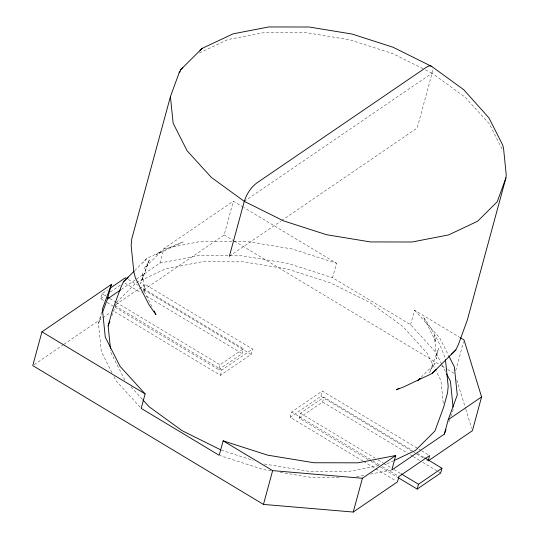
<?xml version="1.0" encoding="UTF-8"?>
<svg xmlns="http://www.w3.org/2000/svg" width="539" height="539" viewBox="0 0 539 539"><rect width="100%" height="100%" fill="white"/><g stroke="black" fill="none" stroke-linecap="round" stroke-linejoin="round"><path stroke-width="0.4" stroke-dasharray="2.69 2.02" d="M141.952 280.058L149.62 259.064L140.679 283.514L142.599 276.453L142.619 272.754L144.708 293.122M281.54 220.626L417.166 128.053L432.076 73.176L432.507 67.968M103.515 300.344L100.638 298.613L101.952 293.782L107.47 290.016M111.944 372.617L101.339 351.684L98.462 323.535L102.174 309.858M251.12 354.372L143.819 289.807L145.26 284.498L252.562 349.063L251.12 354.372L220.424 375.326L113.123 310.76M136.482 279.094L159.968 263.059L163.903 248.58L233.353 201.182L243.453 207.259M143.819 289.807L224.17 234.964L233.353 201.182M115.029 307.27L218.672 369.633L219.979 364.802L243.453 348.78L141.258 287.287M220.424 375.326L221.866 370.017L252.562 349.063M218.672 369.633L242.146 353.611L243.453 348.78M362.909 461.054L290.171 417.294L291.612 411.985L322.309 391.031L420.972 450.395M441.731 364.175L435.667 352.21L410.597 324.673L332.59 277.74L336.525 263.261L244.174 207.69M368.238 459.626L299.145 418.055L300.459 413.224L323.932 397.203L412.456 450.469M290.171 417.294L320.867 396.34L322.309 391.031M299.145 418.055L322.618 402.033L323.932 397.203M410.597 324.673L414.531 310.194L459.747 337.401M455.745 370.562L463.614 341.598M98.462 323.535L101.837 314.298M111.789 315.881L116.848 302.035L136.401 282.591L165.453 268.867L202.031 261.792L243.648 261.86L287.462 269.055L330.481 282.901L369.788 302.44L402.694 326.344L426.955 352.991L440.922 380.561L443.301 403.846M448.819 421.835L449.667 419.524M450.793 416.445L453.319 409.519M148.366 262.48L144.196 268.361L161.734 250.918L156.142 254.677L183.017 241.977L175.512 244.834L147.201 258.208L142.943 262.419M134.703 270.639L147.201 258.208M421.094 377.287L435.121 363.333L430.951 369.215L429.698 372.631L438.638 348.181L436.718 355.241L436.698 358.94L434.279 335.312L436.064 342.137L423.364 317.067C432.487 329.855 440.606 343.936 445.275 358.981M100.638 298.613L106.163 294.84M110.306 292.01L121.349 284.471M244.282 201.35L432.076 73.176L464.982 97.087L489.244 123.727L502.456 149.808M121.282 289.463L135.788 279.566M145.26 284.498L114.564 305.451L221.866 370.017M34.152 364.66L63.245 344.798M63.939 344.327L110.354 312.654M229.371 256.227L280.846 221.098M199.43 52.977L227.741 39.603L264.326 32.535L305.936 32.596L349.75 39.798L392.769 53.637L424.658 69.491M393.78 460.663L386.328 464.187L384.705 464.503M163.903 248.58L201.707 241.27L245.723 241.344L292.064 248.957L336.525 263.261M159.968 263.059L197.773 255.749L241.789 255.823L288.129 263.436L332.59 277.74M379.011 465.602L349.75 471.254L308.133 471.194L264.319 463.991M356.474 476.826L364.694 475.236M370.448 474.125L390.991 470.149M339.058 477.278L309.992 477.231L280.206 472.332M271.104 470.837L263.652 469.617L219.986 455.57M221.3 450.153L253.168 460.407M425.399 69.861L432.076 73.176M224.17 234.964L233.542 240.603M234.263 241.041L441.171 365.536M441.892 365.968L446.939 369.006M447.66 369.437L454.869 373.776M421.693 450.826L429.61 455.596M128.302 279.492L137.661 285.124M417.496 453.501L423.971 457.402M320.867 396.34L413.049 451.803M413.77 452.234L415.926 453.535M416.647 453.973L423.849 458.305M426.733 460.036L428.168 460.906M124.832 283.022L141.386 292.98M146.419 296.012L242.146 353.611M322.618 402.033L407.545 453.131M410.428 454.862L412.584 456.162M413.305 456.6L419.78 460.495M422.664 462.226L437.776 471.322M438.497 471.753L440.653 473.053M101.952 293.782L105.55 295.951M109.868 298.545L115.622 302.008M116.343 302.446L219.979 364.802M300.459 413.224L375.306 458.265M378.189 459.996L383.229 463.028M383.943 463.459L391.146 467.791M394.022 469.523L401.218 473.855M291.612 411.985L372.267 460.515M372.988 460.946L379.469 464.847M382.353 466.579L398.914 476.543M107.113 302.507L114.315 306.839M371.122 461.357L379.752 466.558M380.473 466.99L397.027 476.948M363.63 461.492L375.151 468.425M375.872 468.856L396.03 480.99M414.531 310.194L439.602 337.731L448.313 354.925M131.038 386.874L142.323 399.271M140.073 407.154L116.114 380.837L113.844 376.357M442.108 364.923L445.894 372.395M151.85 306.516L143.259 289.558L144.452 292.906M124.826 380.062L110.859 352.493L110.603 350M456.85 380.19L465.494 408.259M465.743 409.061L471.665 428.303"/><path stroke-width="0.81" d="M399.284 388.309L396.3 389.717L403.812 386.861L432.116 373.487L455.799 349.959L458.541 344.131L467.246 320.294L505.932 177.91L506.229 174.656L503.52 148.131L502.725 145.085L488.934 117.873L463.729 89.683L431.752 66.452L392.985 47.21L352.034 34.031L309.164 27.011L268.718 26.95L233.171 33.822L202.125 48.382L199.989 50.484M102.68 311.987L107.463 298.896L111.398 284.417L41.948 331.815L32.771 365.604L263.47 504.416L353.234 512.05L397.472 481.853L398.914 476.543L429.61 455.596L428.168 460.906M110.434 348.335L108.137 325.879L112.072 311.401L120.783 287.556L123.525 281.735L134.117 271.198M202.125 48.382L180.504 69.868L179.137 72.778L170.425 96.622L131.745 238.999L131.145 245.514L133.847 271.952L135.437 278.043L149.047 304.899L155.96 314.628L154.093 310.936M111.398 284.417L102.397 309.056L105.273 337.205L120.049 366.358L145.119 393.894L141.191 408.38L219.191 455.314L223.126 440.835L267.587 455.138L313.927 462.752L357.943 462.819L395.747 455.509L391.813 469.995L444.318 434.158L446.009 429.536M229.371 256.227L244.282 201.35C246.525 194.289 250.675 187.666 256.591 183.125L426.322 67.274L428.552 66.088L430.398 65.812L431.752 66.452M263.47 504.416L272.646 470.628L223.126 440.835M353.234 512.05L362.417 478.261L395.747 455.509M397.748 477.386L417.179 489.075L418.493 484.251L441.967 468.229L424.692 457.833M444.318 434.158L448.253 419.672L457.254 395.033L454.377 366.891L448.697 355.673M441.967 468.229L440.653 473.053L417.179 489.075M460.461 337.832L464.052 339.994L481.59 396.926L472.407 430.708L428.862 460.434M108.137 325.879L109.821 321.264M505.932 177.91L497.221 201.754L477.675 221.199L448.616 234.923L412.039 241.998L370.421 241.93L326.614 234.734L283.588 220.889L244.282 201.35L211.382 177.446L187.121 150.799L173.147 123.229L170.425 96.622M179.137 72.778L180.322 71.599M419.928 378.445L417.59 380.777L420.191 378.647M180.504 69.868L182.829 67.577M123.525 281.735L128.161 277.154M451.163 354.541L455.799 349.959M432.116 373.487L436.381 369.276M110.232 288.129L125.425 277.76L126.86 278.629M107.463 298.896L120.588 289.935M448.253 419.672L481.59 396.926M394.528 460.313L415.387 450.463L434.933 431.011L443.644 407.174L447.579 392.688L448.178 386.18L445.47 359.742M272.646 470.628L362.417 478.261M220.559 449.782L181.993 430.614L149.094 406.702L142.882 399.891M107.706 297.245L109.147 298.114M401.218 473.855L418.493 484.251M41.948 331.815L145.119 393.894M446.656 373.891L450.442 381.369L453.07 407.033"/></g></svg>
